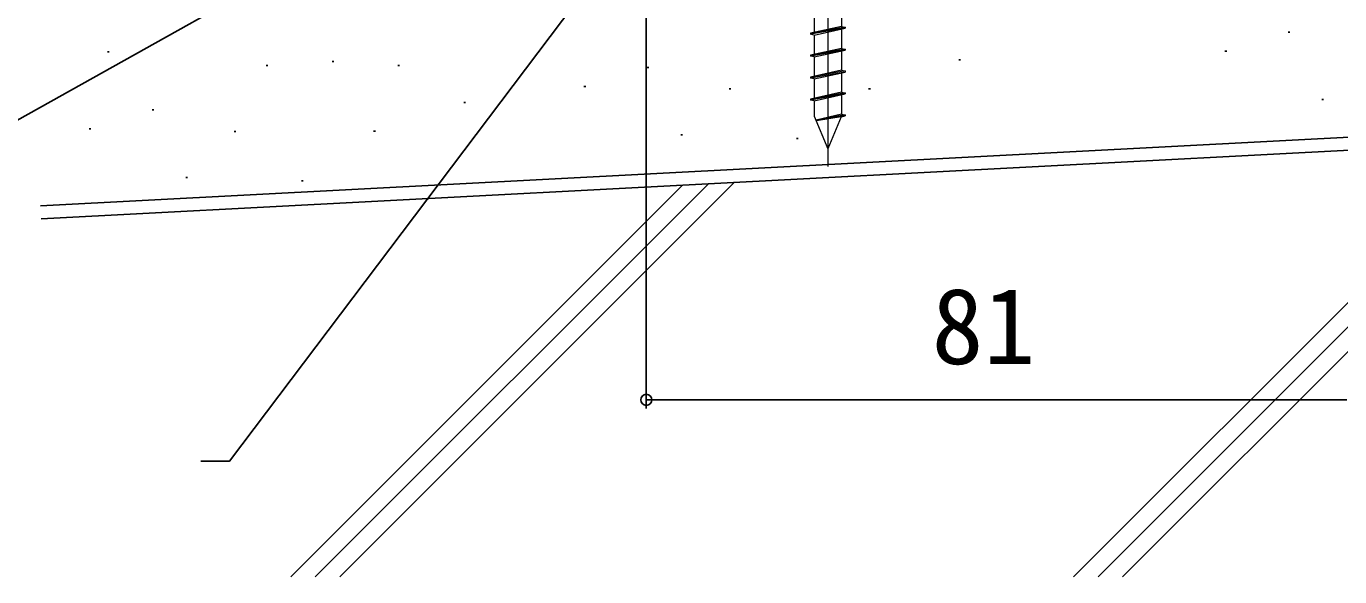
# Model space of a CAD drawing. Units: millimetres, scale not verified. Extents: x -525 to 525, y -783 to 779.
# Drawn here: x -305.6 to -153.8, y -216.6 to -153 of the extents above; entities that cross this region are included whole.
import ezdxf
from ezdxf.enums import TextEntityAlignment as Align

# ---------------------------------------------------------------- set-up
doc = ezdxf.new("R2010")
doc.units = ezdxf.units.MM
doc.header["$LTSCALE"] = 4
doc.layers.add('0-5_YKK_13', color=4, linetype='Continuous', lineweight=18)
for name, color, linetype in [('0-6_YKK_D', 6, 'Continuous'), ('0-8_YSS_K', 3, 'Continuous'), ('0-9_YSS_KE', 3, 'Continuous')]:
    doc.layers.add(name, color=color, linetype=linetype)
doc.styles.add('ＭＳ ゴシック', font='')
doc.styles.get('ＭＳ ゴシック').set_extended_font_data('MS Gothic')

msp = doc.modelspace()

# ---------------------------------------------------------------- linework, layer by layer
at = {"layer": '0-5_YKK_13'}
for p, q in [((-212.949, -112.625), (-212.949, -169.175)), ((-214.519, -151.432), (-214.519, -153.671)), ((-211.379, -150.728), (-211.379, -152.972)), ((-211.379, -152.972), (-214.949, -153.766)), ((-214.519, -153.972), (-210.949, -153.172)), ((-211.379, -153.268), (-211.379, -155.512)), ((-214.949, -153.766), (-214.949, -153.89)), ((-214.519, -153.972), (-214.949, -153.89)), ((-214.519, -153.972), (-214.519, -156.211)), ((-211.379, -155.512), (-214.949, -156.306)), ((-214.949, -156.306), (-214.949, -156.43)), ((-214.519, -156.512), (-210.949, -155.712)), ((-211.379, -155.808), (-211.379, -158.052)), ((-214.519, -156.512), (-214.949, -156.43)), ((-214.519, -156.512), (-214.519, -158.751)), ((-211.379, -158.052), (-214.949, -158.846)), ((-214.949, -158.846), (-214.949, -158.97)), ((-214.519, -159.052), (-214.949, -158.97)), ((-214.519, -159.052), (-210.949, -158.252)), ((-214.519, -159.052), (-214.519, -161.291)), ((-211.379, -158.348), (-211.379, -160.592)), ((-211.379, -160.592), (-214.949, -161.386)), ((-214.519, -161.592), (-210.949, -160.792)), ((-211.379, -160.888), (-211.379, -163.127)), ((-214.949, -161.386), (-214.949, -161.51)), ((-214.519, -161.592), (-214.949, -161.51)), ((-214.519, -161.592), (-214.519, -163.339)), ((-214.519, -163.339), (-212.949, -167.129)), ((-211.379, -163.127), (-214.32, -163.82)), ((-210.949, -163.208), (-214.32, -163.82)), ((-211.42, -163.438), (-214.281, -163.915)), ((-211.42, -163.438), (-212.949, -167.129)), ((-211.379, -163.127), (-210.949, -163.208)), ((-210.949, -163.208), (-210.949, -163.327))]:
    msp.add_line(p, q, dxfattribs=at)
for points in [[(-211.379, -152.972), (-210.949, -153.048), (-214.949, -153.766)], [(-210.949, -153.048), (-210.949, -153.172), (-214.949, -153.89)], [(-211.379, -155.512), (-210.949, -155.588), (-214.949, -156.306)], [(-210.949, -155.588), (-210.949, -155.712), (-214.949, -156.43)], [(-211.379, -158.052), (-210.949, -158.128), (-214.949, -158.846)], [(-210.949, -158.128), (-210.949, -158.252), (-214.949, -158.97)], [(-211.379, -160.592), (-210.949, -160.668), (-214.949, -161.386)], [(-210.949, -160.668), (-210.949, -160.792), (-214.949, -161.51)], [(-211.42, -163.438), (-210.949, -163.327), (-214.281, -163.915)]]:
    msp.add_lwpolyline(points, dxfattribs=at)
at = {"layer": '0-6_YKK_D'}
for p, q in [((-233.949, -128.329), (-233.949, -197.168)), ((-233.949, -196.168), (-152.949, -196.168))]:
    msp.add_line(p, q, dxfattribs=at)
for points in [[(-251.613, -133.015), (-253.839, -134.259), (-318.823, -170.593), (-322.173, -170.593)], [(-230.7, -135.08), (-232.235, -137.115), (-282.12, -203.252), (-285.47, -203.252)]]:
    msp.add_lwpolyline(points, dxfattribs=at)
msp.add_circle((-233.949, -196.168), 0.637, dxfattribs=at)
at = {"layer": '0-8_YSS_K'}
for p, q in [((-159.734, -153.643), (-159.534, -153.643)), ((-296.261, -155.929), (-296.061, -155.929)), ((-167.039, -155.826), (-166.839, -155.826)), ((-277.898, -157.49), (-277.698, -157.49)), ((-270.282, -157.029), (-270.082, -157.029)), ((-262.667, -157.49), (-262.467, -157.49)), ((-233.845, -157.739), (-233.645, -157.739)), ((-197.82, -156.856), (-197.62, -156.856)), ((-241.15, -159.922), (-240.95, -159.922)), ((-224.357, -160.208), (-224.157, -160.208)), ((-208.242, -160.202), (-208.042, -160.202)), ((-255.052, -161.759), (-254.852, -161.759)), ((-155.842, -161.439), (-155.642, -161.439)), ((-291.078, -162.642), (-290.878, -162.642)), ((-298.383, -164.825), (-298.183, -164.825)), ((-281.589, -165.112), (-281.389, -165.112)), ((-265.475, -165.105), (-265.275, -165.105)), ((-229.953, -165.534), (-229.753, -165.534)), ((-216.589, -165.933), (-216.389, -165.933)), ((-134.228, -166.322), (-184.535, -216.63)), ((-131.243, -166.166), (-181.707, -216.63)), ((-128.258, -166.009), (-178.879, -216.63)), ((-287.185, -170.438), (-286.985, -170.438)), ((-229.743, -171.328), (-275.045, -216.63)), ((-273.821, -170.836), (-273.621, -170.836)), ((-226.758, -171.172), (-272.217, -216.63)), ((-223.774, -171.015), (-269.388, -216.63))]:
    msp.add_line(p, q, dxfattribs=at)
msp.add_lwpolyline([(-112.948, -126.541), (-112.948, -165.207), (-303.913, -175.215)], dxfattribs=at)
at = {"layer": '0-9_YSS_KE'}
msp.add_lwpolyline([(-114.448, -125.041), (-114.448, -163.784), (-303.991, -173.717)], dxfattribs=at)

# ---------------------------------------------------------------- texts
at = {"layer": '0-6_YKK_D', "style": 'ＭＳ ゴシック'}
msp.add_text('81', height=8.798, dxfattribs=at).set_placement((-200.949, -194.668), align=Align.BOTTOM_LEFT)

doc.saveas('drawing.dxf')
